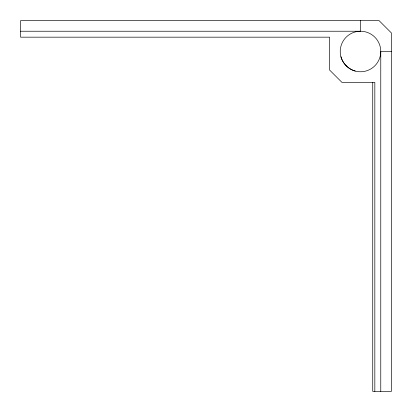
<?xml version="1.0" encoding="UTF-8"?>
<svg xmlns="http://www.w3.org/2000/svg" width="412" height="412" viewBox="0 0 412 412"><rect width="100%" height="100%" fill="white"/><g stroke="black" fill="none" stroke-linecap="round" stroke-linejoin="round"><path stroke-width="0.62" d="M20.6 31.23L360.5 31.23L360.5 20.6M391.4 51.5L380.77 51.5L380.77 391.4M355.252 71.08C348.392 69.118 342.882 63.608 340.92 56.748M374.832 391.4L374.832 82.4L341.96 82.4L329.6 70.04L329.6 37.168L20.6 37.168L20.6 20.6L379.04 20.6L391.4 32.96L391.4 391.4L372.736 391.4L372.736 82.4M346.168 65.832A20.27 20.27 0 0 0 380.08 56.748A20.27 20.27 0 0 0 355.252 31.92A20.27 20.27 0 0 0 346.168 65.832"/></g></svg>
